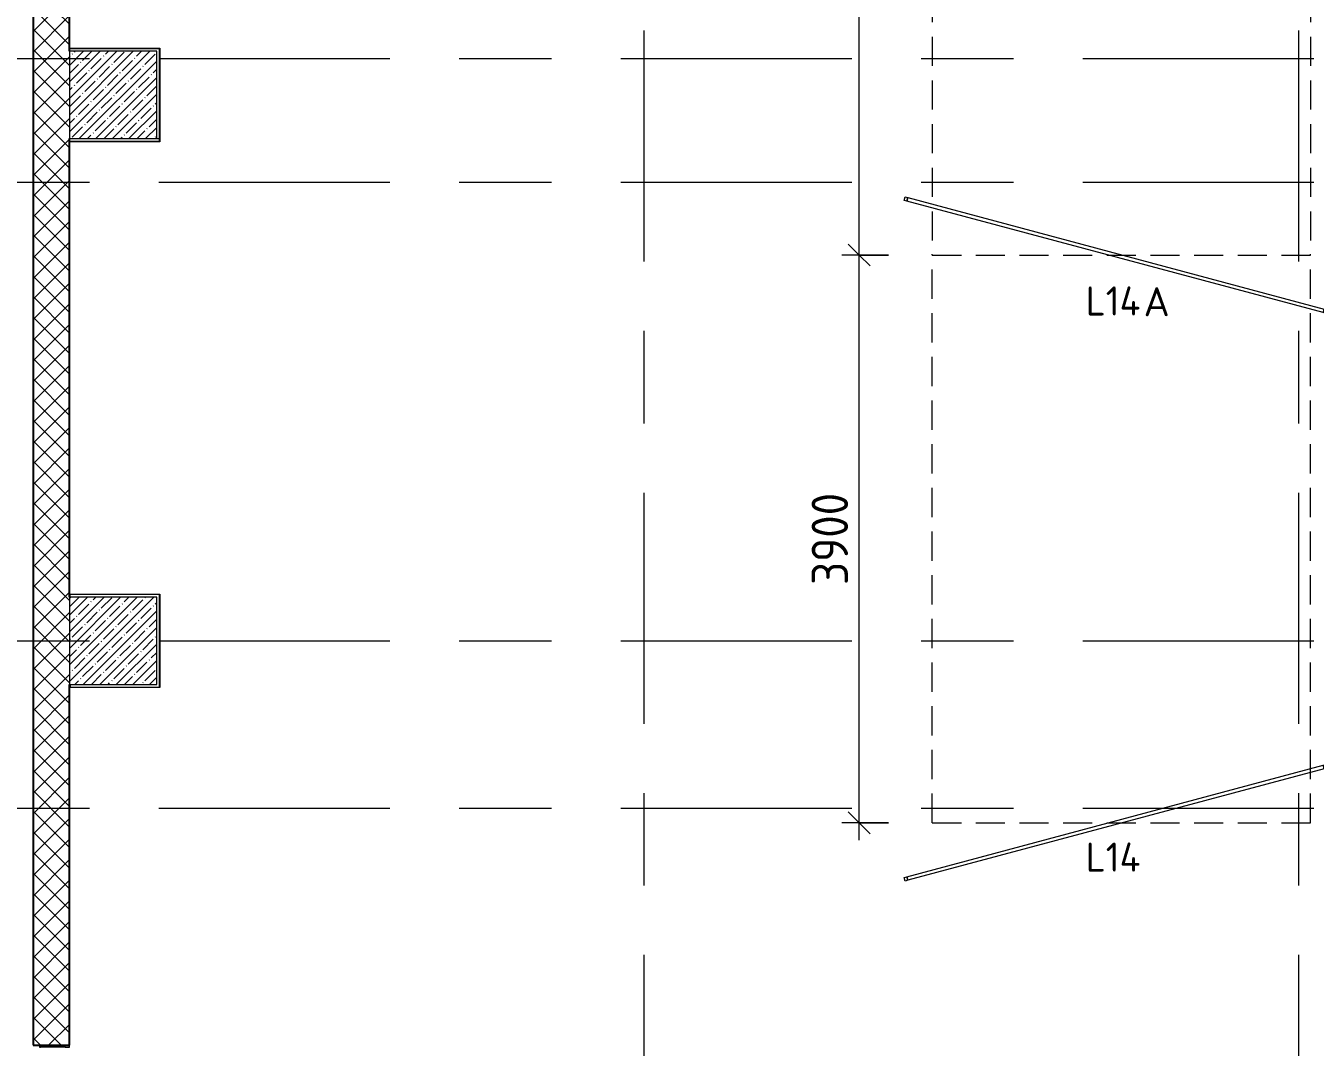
# Model space of a CAD drawing. Header units: millimetres. Extents: x -2911 to 185522, y -8553 to 29000.
# Drawn here: x 3760 to 12622, y 15358 to 22375 of the extents above; entities that cross this region are included whole.
import ezdxf

# ---------------------------------------------------------------- set-up
doc = ezdxf.new("R2010")
doc.units = ezdxf.units.MM
doc.linetypes.add('ADSK_Штрих_ш2 п1', pattern=[300, 200, -100])
doc.linetypes.add('Осевая', pattern=[3175, 635, -476.25, 1587.5, -476.25])
for name, color, linetype, lineweight in [('A-ANNO-DIMS', 7, 'Continuous', 9), ('A-ANNO-DIMS-100', 7, 'Continuous', 9), ('A-DETL-1', 7, 'ADSK_Штрих_ш2 п1', 9), ('A-GLAZ-CWMG', 7, 'Continuous', 9), ('E-LITE-EQPM-IDEN', 7, 'Continuous', 9), ('I-WALL', 7, 'Continuous', 9), ('S-COLS', 7, 'Continuous', 9), ('Оси-2', 7, 'Осевая', 9)]:
    doc.layers.add(name, color=color, linetype=linetype, lineweight=lineweight)
for name, color, linetype, lineweight, true_color in [('A-WALL-1', 7, 'Continuous', 25, 0x3c3c3c), ('E-LITE-EQPM-1', 1, 'Continuous', 9, 0xff0000), ('G-ANNO-TEXT-1', 1, 'Continuous', 9, 0xff0000)]:
    doc.layers.add(name, color=color, linetype=linetype, lineweight=lineweight, true_color=true_color)
doc.styles.add('GOST Common', font='GOST_Common.ttf', dxfattribs={"height": 200})
doc.styles.add('ISOCPEUR', font='isocpeur.ttf', dxfattribs={"width": 0.9, "height": 250})
doc.styles.add('ISOCPEUR_1', font='isocpeur.ttf', dxfattribs={"height": 200})
doc.dimstyles.new('ISO-2_0_1_0K__СРЕДНИЙ', dxfattribs={"dimscale": 304.8, "dimtxt": 199.196235, "dimasz": 0.492126, "dimexe": 0.787402, "dimexo": 0.492126, "dimgap": 0.328084, "dimtad": 1, "dimdec": 3, "dimrnd": 0.001, "dimdsep": 46, "dimtxsty": 'ISOCPEUR_1', "dimblk1": 'OBLIQUE', "dimblk2": 'OBLIQUE', "dimsah": 1, "dimcen": 0.09, "dimdle": 0.787402, "dimadec": 0, "dimazin": 0, "dimtfac": 1, "dimtdec": 4, "dimtix": 1, "dimtmove": 0, "dimatfit": 3, "dimfxl": 1, "dimtvp": 1, "dimtolj": 1, "dimtzin": 0, "dimarcsym": 2})
doc.dimstyles.new('ISO-2_0_1_0K__СРЕДНИЙ_1', dxfattribs={"dimscale": 304.8, "dimtxt": 199.196235, "dimasz": 0.492126, "dimexe": 0.787402, "dimexo": 0.492126, "dimgap": 0.328084, "dimtad": 1, "dimdec": 3, "dimrnd": 0.001, "dimdsep": 46, "dimtxsty": 'ISOCPEUR_1', "dimblk1": 'OBLIQUE', "dimblk2": 'OBLIQUE', "dimsah": 1, "dimcen": 0.09, "dimdle": 0.787402, "dimadec": 0, "dimazin": 0, "dimtfac": 1, "dimtdec": 4, "dimtix": 1, "dimtmove": 0, "dimatfit": 3, "dimfxl": 1, "dimtvp": 1, "dimtolj": 1, "dimtzin": 0, "dimarcsym": 2})
doc.dimstyles.new('ISO-2_5_0_9К_БОЛЬШОЙ', dxfattribs={"dimscale": 304.8, "dimtxt": 248.995294, "dimasz": 0.492126, "dimexe": 0.393701, "dimexo": 0.984252, "dimgap": 0, "dimtad": 1, "dimdec": 0, "dimrnd": 10, "dimzin": 0, "dimdsep": 46, "dimtxsty": 'ISOCPEUR', "dimblk1": 'OBLIQUE', "dimblk2": 'OBLIQUE', "dimsah": 1, "dimcen": 0.09, "dimdle": 0.393701, "dimazin": 0, "dimtfac": 1, "dimtdec": 4, "dimtix": 1, "dimtmove": 0, "dimatfit": 3, "dimfxl": 1, "dimtvp": 1, "dimtolj": 1, "dimtzin": 0, "dimarcsym": 2})

# ---------------------------------------------------------------- blocks, each defined once
blk = doc.blocks.new('Прямоугольный импост - Импост структурный с накладкой - 190мм-22858300-План расстановки осветительного оборудования 2 этажа в осях 1-12')
at = {"layer": 'A-GLAZ-CWMG'}
h = blk.add_hatch(color=256, dxfattribs=at)
h.paths.add_polyline_path([(0, 10), (-13.4, 10), (-13.4, 17), (0, 17)])
h.paths.add_polyline_path([(0, -160), (0, -190), (-13.4, -188.9), (-13.4, -160), (-2, -160)])
for p, q in [((-13.4, 17), (0, 17)), ((0, 17), (0, 10)), ((0, -160), (0, -190)), ((0, -190), (-50, -190))]:
    blk.add_line(p, q, dxfattribs=at)
blk = doc.blocks.new('Прямоугольный импост - Импост структурный с накладкой - 190мм-23186009-План расстановки осветительного оборудования 2 этажа в осях 1-12')
at = {"layer": 'A-GLAZ-CWMG'}
blk.add_line((4061.1, 26325.1), (4061.1, 25575.1), dxfattribs=at)
blk = doc.blocks.new('Прямоугольный импост - Импост структурный с накладкой - 190мм-23186008-План расстановки осветительного оборудования 2 этажа в осях 1-12')
at = {"layer": 'A-GLAZ-CWMG'}
blk.add_line((4061.1, 25525.1), (4061.1, 24775.1), dxfattribs=at)
blk = doc.blocks.new('Прямоугольный импост - Импост структурный с накладкой - 190мм-22856798-План расстановки осветительного оборудования 2 этажа в осях 1-12')
at = {"layer": 'A-GLAZ-CWMG'}
blk.add_line((25, -190), (-25, -190), dxfattribs=at)
blk = doc.blocks.new('Прямоугольный импост - Импост структурный с накладкой - 190мм-V23-План расстановки осветительного оборудования 2 этажа в осях 1-12')
at = {"layer": 'A-GLAZ-CWMG'}
blk.add_hatch(color=256, dxfattribs=at).paths.add_polyline_path([(4060, 22200), (4061.1, 22200), (4060, 22325.1)])
for p, q in [((4061.1, 22325.1), (4061.1, 22200)), ((4061.1, 21600), (4061.1, 21575.1))]:
    blk.add_line(p, q, dxfattribs=at)
blk = doc.blocks.new('Прямоугольный импост - Импост структурный с накладкой - 190мм-23998948-План расстановки осветительного оборудования 2 этажа в осях 1-12')
at = {"layer": 'A-GLAZ-CWMG'}
blk.add_line((4061.1, 21525.1), (4061.1, 21150.1), dxfattribs=at)
blk = doc.blocks.new('Прямоугольный импост - Импост структурный с накладкой - 190мм-V14-План расстановки осветительного оборудования 2 этажа в осях 1-12')
at = {"layer": 'A-GLAZ-CWMG'}
blk.add_hatch(color=256, dxfattribs=at).paths.add_polyline_path([(25, -188.9), (25, -190), (24.9, -188.9)])
blk.add_line((25, -190), (-25, -190), dxfattribs=at)
blk = doc.blocks.new('Прямоугольный импост - Импост структурный с накладкой - 190мм-23186014-План расстановки осветительного оборудования 2 этажа в осях 1-12')
at = {"layer": 'A-GLAZ-CWMG'}
blk.add_line((4061.1, 21150.1), (4061.1, 20775.1), dxfattribs=at)
blk = doc.blocks.new('BSC_Колонна _Прямоугольная - 600х600-17858062-План расстановки осветительного оборудования 2 этажа в осях 1-12')
at = {"layer": 'S-COLS'}
h = blk.add_hatch(dxfattribs=at)
h.set_pattern_fill('FP_33', color=256, style=0, pattern_type=2)
h.set_pattern_definition([(45, (-4360, -18150), (-57.02463, 57.02463), []), (45, (-4302.975, -18150), (-57.02463, 57.02463), [100.806, -20.161, 3.353, -16.808])])
h.paths.add_polyline_path([(-300, -300), (300, -300), (300, 300), (-300, 300), (-300, -174.2)])
for p, q in [((300, 300), (-300, 300)), ((-300, 300), (-300, -300)), ((300, -300), (300, 300)), ((-300, -300), (300, -300))]:
    blk.add_line(p, q, dxfattribs=at)
blk = doc.blocks.new('BSC_Колонна _Прямоугольная - 600х600-V29-План расстановки осветительного оборудования 2 этажа в осях 1-12')
at = {"layer": 'S-COLS'}
h = blk.add_hatch(dxfattribs=at)
h.set_pattern_fill('FP_34', color=256, style=0, pattern_type=2)
h.set_pattern_definition([(45, (-4360, -21900), (-57.02463, 57.02463), []), (45, (-4302.975, -21900), (-57.02463, 57.02463), [100.806, -20.161, 3.353, -16.808])])
h.paths.add_polyline_path([(-300, -300), (300, -300), (300, 300), (-300, 300), (-300, 261.6)])
for p, q in [((300, 300), (-300, 300)), ((-300, 300), (-300, -300)), ((300, -300), (300, 300)), ((-300, -300), (300, -300))]:
    blk.add_line(p, q, dxfattribs=at)
blk = doc.blocks.new('Прямоугольный импост - Импост структурный с накладкой - 170мм-23186685-План расстановки осветительного оборудования 2 этажа в осях 1-12')
at = {"layer": 'A-GLAZ-CWMG'}
for p, q in [((3861.1, 26801.5), (3861.1, 27100)), ((3871.1, 26801.5), (3871.1, 27100)), ((3911.1, 26801.5), (3911.1, 27100)), ((4031.1, 26801.5), (4031.1, 27100)), ((3861.1, 15358.1), (3861.1, 15371.5)), ((3871.1, 15358.1), (3861.1, 15358.1)), ((3871.1, 15358.1), (3871.1, 15371.5)), ((3911.1, 15358.1), (3871.1, 15358.1)), ((3911.1, 15358.1), (3911.1, 15371.5)), ((4031.1, 15358.1), (3911.1, 15358.1)), ((4031.1, 15358.1), (4031.1, 15371.5))]:
    blk.add_line(p, q, dxfattribs=at)
blk = doc.blocks.new('Прямоугольный импост - Импост структурный с накладкой - 190мм-23933745-План расстановки осветительного оборудования 2 этажа в осях 1-12')
at = {"layer": 'A-GLAZ-CWMG'}
blk.add_line((4061.1, 18950.1), (4061.1, 18450), dxfattribs=at)
blk = doc.blocks.new('Прямоугольный импост - Импост структурный с накладкой - 190мм-23933783-План расстановки осветительного оборудования 2 этажа в осях 1-12')
at = {"layer": 'A-GLAZ-CWMG'}
blk.add_line((4061.1, 17850), (4061.1, 17750.1), dxfattribs=at)
blk = doc.blocks.new('Прямоугольный импост - Импост структурный с накладкой - 190мм-23933746-План расстановки осветительного оборудования 2 этажа в осях 1-12')
at = {"layer": 'A-GLAZ-CWMG'}
blk.add_line((4061.1, 19125.1), (4061.1, 18950.1), dxfattribs=at)
blk = doc.blocks.new('Прямоугольный импост - Импост структурный с накладкой - 190мм-23933786-План расстановки осветительного оборудования 2 этажа в осях 1-12')
at = {"layer": 'A-GLAZ-CWMG'}
blk.add_line((4061.1, 17750.1), (4061.1, 17575.1), dxfattribs=at)
blk = doc.blocks.new('Прямоугольный импост - Импост структурный с накладкой - 190мм-23998909-План расстановки осветительного оборудования 2 этажа в осях 1-12')
at = {"layer": 'A-GLAZ-CWMG'}
blk.add_line((25, -190), (-25, -190), dxfattribs=at)
blk = doc.blocks.new('Downlight - Strip - Линейный светильник-трубка-27641361-План расстановки осветительного оборудования 2 этажа в осях 1-12')
at = {"layer": 'E-LITE-EQPM-1'}
for p, q in [((-1500, -231.3), (-1500, -205.9)), ((-1500, -205.9), (-1480.9, -205.9)), ((-1480.9, -231.3), (-1500, -231.3)), ((-1480.9, -231.3), (-1480.9, -205.9)), ((-1480.9, -205.9), (1481, -205.9)), ((-1480.9, -205.9), (-1480.9, -231.3)), ((-1480.9, -231.3), (-1480.9, -205.9)), ((-1480.9, -205.9), (1481, -205.9)), ((1481, -231.3), (-1480.9, -231.3)), ((1481, -231.3), (-1480.9, -231.3)), ((1481, -205.9), (1481, -231.3)), ((1481, -231.3), (1481, -205.9)), ((1481, -205.9), (1500, -205.9)), ((1481, -205.9), (1481, -231.3)), ((1500, -231.3), (1481, -231.3)), ((1500, -205.9), (1500, -231.3))]:
    blk.add_line(p, q, dxfattribs=at)
blk = doc.blocks.new('DIMBLOCK68-План расстановки осветительного оборудования 2 этажа в осях 1-12')
at = {"layer": 'A-ANNO-DIMS-100', "lineweight": 20}
for p, q in [((9487.8, 20800), (9412.8, 20875)), ((9487.8, 20800), (9562.8, 20725)), ((9487.8, 16900), (9412.8, 16975)), ((9487.8, 16900), (9562.8, 16825))]:
    blk.add_line(p, q, dxfattribs=at)
at = {"layer": 'A-ANNO-DIMS-100'}
for p, q in [((9690, 20800), (9367.8, 20800)), ((9487.8, 16780), (9487.8, 20800)), ((9487.8, 20800), (9690, 20800)), ((9690, 16900), (9367.8, 16900)), ((9487.8, 16900), (9690, 16900))]:
    blk.add_line(p, q, dxfattribs=at)
at = {"layer": 'A-ANNO-DIMS-100', "color": 0, "insert": (9161.2, 18534), "char_height": 250, "width": 758.478, "attachment_point": 1, "rotation": 90, "line_spacing_factor": 1.149209, "style": 'ISOCPEUR'}
blk.add_mtext('3900', dxfattribs=at)
blk = doc.blocks.new('_Oblique')
at = {"color": 0, "linetype": 'ByBlock', "lineweight": -2}
blk.add_line((-0.5, -0.5), (0.5, 0.5), dxfattribs=at)
blk = doc.blocks.new('DIMBLOCK69-План расстановки осветительного оборудования 2 этажа в осях 1-12')
at = {"layer": 'A-ANNO-DIMS-100', "lineweight": 20}
for p, q in [((9487.8, 24700), (9412.8, 24775)), ((9487.8, 24700), (9562.8, 24625)), ((9487.8, 20800), (9412.8, 20875)), ((9487.8, 20800), (9562.8, 20725))]:
    blk.add_line(p, q, dxfattribs=at)
at = {"layer": 'A-ANNO-DIMS-100'}
for p, q in [((9690, 24700), (9367.8, 24700)), ((9487.8, 20800), (9487.8, 24700)), ((9487.8, 24700), (9690, 24700)), ((9690, 20800), (9367.8, 20800)), ((9487.8, 20800), (9690, 20800))]:
    blk.add_line(p, q, dxfattribs=at)
at = {"layer": 'A-ANNO-DIMS-100', "color": 0, "insert": (9161.2, 22434), "char_height": 250, "width": 758.478, "attachment_point": 1, "rotation": 90, "line_spacing_factor": 1.149209, "style": 'ISOCPEUR'}
blk.add_mtext('3900', dxfattribs=at)
blk = doc.blocks.new('DIMBLOCK106-План расстановки осветительного оборудования 2 этажа в осях 1-12')
at = {"layer": 'A-ANNO-DIMS-100', "lineweight": 30}
for p, q in [((12881, 17337.1), (12789.2, 17390.2)), ((12881, 17337.1), (12972.9, 17284.1)), ((12938.6, 16900), (12863.6, 16975)), ((12938.6, 16900), (13013.6, 16825))]:
    blk.add_line(p, q, dxfattribs=at)
at = {"layer": 'A-ANNO-DIMS-100'}
for p, q in [((12881, 17337.1), (13112.8, 17399.3)), ((12881, 17337.1), (12843.4, 17327.1)), ((12938.6, 16900), (12740, 16900)), ((12938.6, 16900), (12938.6, 16900)), ((12938.6, 16900), (13178.6, 16900))]:
    blk.add_line(p, q, dxfattribs=at)
for start, end in [(351.85829, 23.14171), (360, 15)]:
    blk.add_arc((11249.6, 16900), 1689, start, end, dxfattribs=at)
at = {"layer": 'A-ANNO-DIMS-100', "color": 0, "insert": (13258.8, 17346.1), "char_height": 200, "width": 432.103, "attachment_point": 1, "rotation": 277.5, "line_spacing_factor": 1.149209, "style": 'ISOCPEUR_1'}
blk.add_mtext('15°', dxfattribs=at)
blk = doc.blocks.new('DIMBLOCK107-План расстановки осветительного оборудования 2 этажа в осях 1-12')
at = {"layer": 'A-ANNO-DIMS-100', "lineweight": 30}
for p, q in [((13169.7, 20800), (13094.7, 20875)), ((13169.7, 20800), (13244.7, 20725)), ((13104.3, 20303), (13051.2, 20394.9)), ((13104.3, 20303), (13157.3, 20211.2))]:
    blk.add_line(p, q, dxfattribs=at)
at = {"layer": 'A-ANNO-DIMS-100'}
for p, q in [((13169.7, 20800), (12740, 20800)), ((13169.7, 20800), (13409.7, 20800)), ((13104.3, 20303), (12843.4, 20372.9)), ((13104.3, 20303), (13104.3, 20303)), ((13104.3, 20303), (13336.1, 20240.9))]:
    blk.add_line(p, q, dxfattribs=at)
for start, end in [(337.83843, 7.16157), (345, 360)]:
    blk.add_arc((11249.6, 20800), 1920.1, start, end, dxfattribs=at)
at = {"layer": 'A-ANNO-DIMS-100', "color": 0, "insert": (12771.6, 20418), "char_height": 200, "width": 432.103, "attachment_point": 1, "rotation": 82.5, "line_spacing_factor": 1.149209, "style": 'ISOCPEUR_1'}
blk.add_mtext('15°', dxfattribs=at)

msp = doc.modelspace()

# ---------------------------------------------------------------- hatches: boundary and pattern name
at = {"layer": 'I-WALL'}
h = msp.add_hatch(dxfattribs=at)
h.set_pattern_fill('FP_12', color=256, style=0, pattern_type=2)
h.set_pattern_definition([(45, (0, 0), (-70.71068, 70.71068), []), (135, (0, 0), (-70.71068, -70.71068), [])])
h.paths.add_polyline_path([(3810, 15371.5), (4060, 15371.5), (4060, 26801.5), (3810, 26801.5), (3810, 15882.8923)])

# ---------------------------------------------------------------- linework, layer by layer
at = {"layer": 'A-DETL-1'}
for p, q in [((9990, 24700), (9990, 20800)), ((12590, 24700), (12590, 20800)), ((9990, 16900), (9990, 20806.9705)), ((9990, 20800), (12590, 20800)), ((12590, 16900), (12590, 20806.9705)), ((9990, 16900), (12590, 16900))]:
    msp.add_line(p, q, dxfattribs=at)
at = {"layer": 'A-WALL-1'}
for p, q in [((3810, 26801.5), (3810, 15371.5)), ((4060, 22200), (4060, 26500)), ((4060, 18450.0001), (4060, 21600)), ((4060, 15371.5), (4060, 17850.0001)), ((3810, 15371.5), (4060, 15371.5))]:
    msp.add_line(p, q, dxfattribs=at)
at = {"layer": 'I-WALL'}
for p, q in [((4061.1204, 22221), (4681, 22221)), ((4061.1204, 22220), (4680, 22220)), ((4680, 21580), (4680, 22220)), ((4681, 22221), (4681, 21579)), ((4680, 21580), (4061.1204, 21580)), ((4681, 21579), (4061.1204, 21579)), ((4660, 21600), (4680, 21600)), ((4061.1204, 18470.1992), (4681, 18470.1992)), ((4680, 18469.1992), (4061.1204, 18469.1992)), ((4066.1152, 18450.3132), (4066.1516, 18470.3132)), ((4238.176, 18450.0001), (4066.1152, 18450.3132)), ((4066.1516, 18470.3132), (4680, 18469.1961)), ((4680, 17830.0001), (4680, 18469.1992)), ((4681, 18470.1992), (4681, 17829.0001)), ((4064.7755, 17850.0001), (4064.7755, 17829.0001)), ((4680, 17830.0001), (4064.7755, 17830.0001)), ((4681, 17829.0001), (4064.7755, 17829.0001))]:
    msp.add_line(p, q, dxfattribs=at)
at = {"layer": 'Оси-2'}
for p, q in [((8010, 593.7414), (8010, 24898.0711)), ((12510, 593.7414), (12510, 24898.0711)), ((389, 22150.0001), (36260, 22150.0001)), ((389, 21300.0001), (36260, 21300.0001)), ((389, 18150.0001), (36260, 18150.0001)), ((389, 17000.0001), (36260, 17000.0001))]:
    msp.add_line(p, q, dxfattribs=at)

# ---------------------------------------------------------------- block references
at = {"layer": 'A-GLAZ-CWMG'}
for name, p in [('Прямоугольный импост - Импост структурный с накладкой - 170мм-23186685-План расстановки осветительного оборудования 2 этажа в осях 1-12', (0, 0)), ('Прямоугольный импост - Импост структурный с накладкой - 190мм-V23-План расстановки осветительного оборудования 2 этажа в осях 1-12', (0, 0)), ('Прямоугольный импост - Импост структурный с накладкой - 190мм-23998948-План расстановки осветительного оборудования 2 этажа в осях 1-12', (0, 0)), ('Прямоугольный импост - Импост структурный с накладкой - 190мм-23186014-План расстановки осветительного оборудования 2 этажа в осях 1-12', (0, 0)), ('Прямоугольный импост - Импост структурный с накладкой - 190мм-23186009-План расстановки осветительного оборудования 2 этажа в осях 1-12', (0, -5600)), ('Прямоугольный импост - Импост структурный с накладкой - 190мм-23186009-План расстановки осветительного оборудования 2 этажа в осях 1-12', (0, -6400)), ('Прямоугольный импост - Импост структурный с накладкой - 190мм-23933746-План расстановки осветительного оборудования 2 этажа в осях 1-12', (0, 0)), ('Прямоугольный импост - Импост структурный с накладкой - 190мм-23933745-План расстановки осветительного оборудования 2 этажа в осях 1-12', (0, 0)), ('Прямоугольный импост - Импост структурный с накладкой - 190мм-23933783-План расстановки осветительного оборудования 2 этажа в осях 1-12', (0, 0)), ('Прямоугольный импост - Импост структурный с накладкой - 190мм-23933786-План расстановки осветительного оборудования 2 этажа в осях 1-12', (0, 0)), ('Прямоугольный импост - Импост структурный с накладкой - 190мм-23186009-План расстановки осветительного оборудования 2 этажа в осях 1-12', (0, -8800)), ('Прямоугольный импост - Импост структурный с накладкой - 190мм-23186008-План расстановки осветительного оборудования 2 этажа в осях 1-12', (0, -8800))]:
    msp.add_blockref(name, p, dxfattribs=at)
at = {"layer": 'A-GLAZ-CWMG', "extrusion": (0, 0, -1), "rotation": 270.0000000000001}
for name, p in [('Прямоугольный импост - Импост структурный с накладкой - 190мм-V14-План расстановки осветительного оборудования 2 этажа в осях 1-12', (-3871.1204, 22350.1221)), ('Прямоугольный импост - Импост структурный с накладкой - 190мм-V14-План расстановки осветительного оборудования 2 этажа в осях 1-12', (-3871.1204, 21550.1221)), ('Прямоугольный импост - Импост структурный с накладкой - 190мм-22856798-План расстановки осветительного оборудования 2 этажа в осях 1-12', (-3871.1204, 20750.1221)), ('Прямоугольный импост - Импост структурный с накладкой - 190мм-23998909-План расстановки осветительного оборудования 2 этажа в осях 1-12', (-3871.1204, 19950.1221)), ('Прямоугольный импост - Импост структурный с накладкой - 190мм-22856798-План расстановки осветительного оборудования 2 этажа в осях 1-12', (-3871.1204, 19150.1221)), ('Прямоугольный импост - Импост структурный с накладкой - 190мм-22856798-План расстановки осветительного оборудования 2 этажа в осях 1-12', (-3871.1204, 17550.1221)), ('Прямоугольный импост - Импост структурный с накладкой - 190мм-22856798-План расстановки осветительного оборудования 2 этажа в осях 1-12', (-3871.1204, 16750.1221)), ('Прямоугольный импост - Импост структурный с накладкой - 190мм-23998909-План расстановки осветительного оборудования 2 этажа в осях 1-12', (-3871.1204, 15950.1221)), ('Прямоугольный импост - Импост структурный с накладкой - 190мм-22858300-План расстановки осветительного оборудования 2 этажа в осях 1-12', (-3871.1204, 15358.1221))]:
    msp.add_blockref(name, p, dxfattribs=at)
at = {"layer": 'E-LITE-EQPM-1'}
for p, rotation in [((11306.1899, 21011.1935), 344.9999999999996), ((11193.0117, 17111.1935), 14.99999999999963)]:
    msp.add_blockref('Downlight - Strip - Линейный светильник-трубка-27641361-План расстановки осветительного оборудования 2 этажа в осях 1-12', p, dxfattribs=dict(at, rotation=rotation))
at = {"layer": 'S-COLS'}
for name, p in [('BSC_Колонна _Прямоугольная - 600х600-V29-План расстановки осветительного оборудования 2 этажа в осях 1-12', (4360, 21900)), ('BSC_Колонна _Прямоугольная - 600х600-17858062-План расстановки осветительного оборудования 2 этажа в осях 1-12', (4360, 18150.0001))]:
    msp.add_blockref(name, p, dxfattribs=at)

# ---------------------------------------------------------------- texts
at = {"layer": 'E-LITE-EQPM-IDEN', "char_height": 200, "width": 497.04625, "attachment_point": 1, "style": 'GOST Common'}
for insert in [(11045.0026, 20584.7278), (11045.0026, 16764.176)]:
    msp.add_mtext('L14', dxfattribs=dict(at, insert=insert))
at = {"layer": 'G-ANNO-TEXT-1', "insert": (11442.4839, 20579.5868), "char_height": 200, "width": 224.4725, "attachment_point": 1, "style": 'ISOCPEUR_1'}
msp.add_mtext('\\fISOCPEUR|b0|i0|c204|p34|;А', dxfattribs=at)

# ---------------------------------------------------------------- dimensions: what is measured, and where the dimension line sits
at = {"layer": 'A-ANNO-DIMS'}
for base, p1, p2, picture, middle in [((9487.7898, 24700), (9990, 20800), (9990, 24700), 'DIMBLOCK69-План расстановки осветительного оборудования 2 этажа в осях 1-12', (9362.7898, 22750)), ((9487.7898, 20800), (9990, 16900), (9990, 20800), 'DIMBLOCK68-План расстановки осветительного оборудования 2 этажа в осях 1-12', (9362.7898, 18850))]:
    dim = msp.add_linear_dim(base=base, p1=p1, p2=p2, angle=90, dimstyle='ISO-2_5_0_9К_БОЛЬШОЙ', override={"dimpost": '<>', "dimfxl": 3900}, dxfattribs=at)
    dim.commit()
    dim.dimension.update_dxf_attribs({"geometry": picture, "text_midpoint": middle})
for base, center, p1, p2, dimstyle, picture, middle in [((13140.5378, 20466.5768), (11249.6008, 20800), (12698.4895, 20411.7714), (12590, 20800), 'ISO-2_0_1_0K__СРЕДНИЙ_1', 'DIMBLOCK107-План расстановки осветительного оборудования 2 этажа в осях 1-12', (12954.9928, 20575.4809)), ((12932.1301, 17047.2022), (11249.6008, 16900), (12590, 16900), (12698.4895, 17288.2286), 'ISO-2_0_1_0K__СРЕДНИЙ', 'DIMBLOCK106-План расстановки осветительного оборудования 2 этажа в осях 1-12', (13122.3968, 17146.5583))]:
    dim = msp.add_angular_dim_3p(base=base, center=center, p1=p1, p2=p2, dimstyle=dimstyle, override={"dimpost": '<>', "dimfxl": 403.102226}, dxfattribs=at)
    dim.commit()
    dim.dimension.update_dxf_attribs({"geometry": picture, "text_midpoint": middle})

doc.saveas('drawing.dxf')
